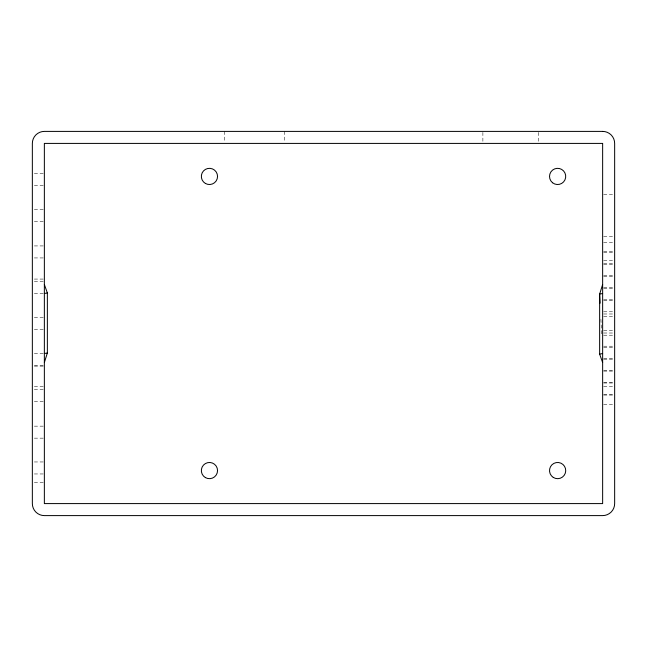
<?xml version="1.0" encoding="UTF-8"?>
<svg xmlns="http://www.w3.org/2000/svg" width="647" height="647" viewBox="0 0 647 647"><rect width="100%" height="100%" fill="white"/><g stroke="black" fill="none" stroke-linecap="round" stroke-linejoin="round"><path stroke-width="0.49" stroke-dasharray="3.23 2.43" d="M34.348 173.42L44.36 173.42M34.348 185.43L44.36 185.43M603.643 194.432L614.65 194.432M34.348 209.393L44.36 209.393M34.348 221.395L44.36 221.395M603.643 236.454L614.65 236.454M603.643 242.455L614.65 242.455M34.348 245.925L44.36 245.925M603.643 251.497L612.652 251.497M603.643 252.435L612.652 252.435M34.348 257.935L44.36 257.935M603.643 260.466L614.65 260.466M603.643 263.58L614.65 263.58M603.643 264.34L612.652 264.34M603.643 275.533L614.65 275.533M603.643 276.309L612.652 276.309M34.348 279.075L44.36 279.075M34.348 281.655L44.36 281.655M603.643 287.729L612.652 287.729M603.643 288.376L612.652 288.376M34.348 293.665L44.36 293.665M603.643 299.796L612.652 299.796M603.643 300.612L612.652 300.612M603.643 311.781L612.652 311.781M603.643 313.989L612.652 313.989M603.643 316.343L612.652 316.343M34.348 317.434L44.36 317.434M34.348 329.444L44.36 329.444M603.643 330.657L612.652 330.657M603.643 333.011L612.652 333.011M603.643 335.219L612.652 335.219M603.643 346.218L612.652 346.218M603.643 347.31L612.652 347.31M34.348 353.666L44.36 353.666M603.643 358.543L612.652 358.543M603.643 359.19L612.652 359.19M34.348 365.668L44.36 365.668M34.348 366.121L44.36 366.121M603.643 370.594L612.652 370.594M603.643 371.095L612.652 371.095M603.643 382.733L612.652 382.733M603.643 383.008L612.652 383.008M34.348 386.534L44.36 386.534M603.643 386.574L614.65 386.534M34.348 389.47L44.36 389.47M603.643 394.694L612.652 394.694M603.643 395.058L612.652 395.058M34.348 401.472L44.36 401.472M603.643 404.545L614.65 404.496M34.348 426.155L44.36 426.155M34.348 438.156L44.36 438.156M34.348 461.958L44.36 461.958M34.348 473.96L44.36 473.96M34.348 482.581L43.357 482.581M600.917 319.286L601.726 335.397M538.708 132.4L538.708 143.408M482.88 132.4L482.88 143.408M284.292 131.398L284.292 142.405M224.638 131.398L224.638 142.405"/><path stroke-width="0.97" d="M602.64 284.478L599.64 294.118L599.64 354.152L602.64 362.522M44.36 362.522L47.36 352.995L47.36 292.97L44.36 284.478M602.64 293.487L599.64 294.118L600.101 303.184M599.64 354.152L602.64 353.513M44.36 293.487L47.36 292.97M44.36 353.513L47.36 352.995M602.64 131.398L44.36 131.398A12.01 12.01 0 0 0 32.35 143.408L32.35 503.592A12.01 12.01 0 0 0 44.36 515.602L602.64 515.602A12.01 12.01 0 0 0 614.65 503.592L614.65 143.408A12.01 12.01 0 0 0 602.64 131.398M602.64 143.408L44.36 143.408L44.36 503.592L602.64 503.592L602.64 143.408M553.266 477.413A8.104 8.104 0 0 0 565.721 470.927A8.104 8.104 0 0 0 553.881 463.389A8.104 8.104 0 0 0 553.266 477.413M552.57 182.761A8.104 8.104 0 0 0 565.632 177.626A8.104 8.104 0 0 0 554.657 168.883A8.104 8.104 0 0 0 552.57 182.761M205.39 477.591A8.104 8.104 0 0 0 217.546 470.579A8.104 8.104 0 0 0 205.39 463.559A8.104 8.104 0 0 0 205.39 477.591M205.39 183.441A8.104 8.104 0 0 0 217.546 176.421A8.104 8.104 0 0 0 205.39 169.409A8.104 8.104 0 0 0 205.39 183.441"/></g></svg>
